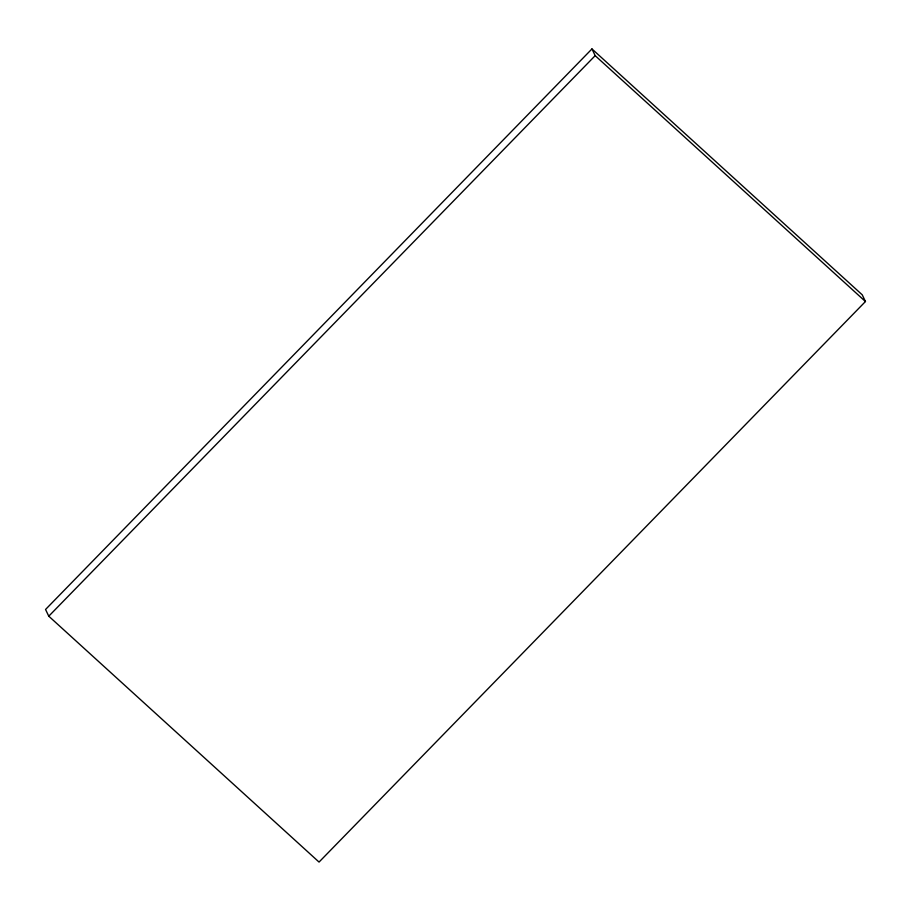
<?xml version="1.0" encoding="UTF-8"?>
<svg xmlns="http://www.w3.org/2000/svg" width="911" height="911" viewBox="0 0 911 911"><rect width="100%" height="100%" fill="white"/><g stroke="black" fill="none" stroke-linecap="round" stroke-linejoin="round"><path stroke-width="1.37" d="M591.956 48.932L45.55 609.47L48.773 616.189L319.044 862.068L865.45 301.53L862.227 294.811L591.956 48.932L595.179 55.662L865.45 301.53M48.773 616.189L595.179 55.662"/></g></svg>
